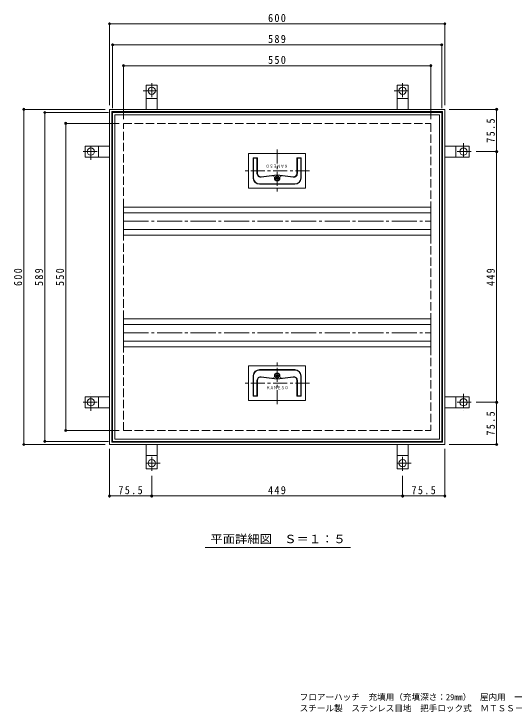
# Model space of a CAD drawing. Units: millimetres at full size, sheet at 1:5. Extents: x -915 to 924, y -680 to 611.
# Drawn here: x -915 to -20, y -680 to 570 of the extents above; entities that cross this region are included whole.
import ezdxf
from ezdxf.enums import TextEntityAlignment as Align

# ---------------------------------------------------------------- set-up
doc = ezdxf.new("R2010")
doc.units = ezdxf.units.MM
doc.header["$LTSCALE"] = 5
doc.header["$PDMODE"] = 32
doc.header["$PDSIZE"] = 4
for name, pattern in [('CHAIN1', [8, 5, -1, 1, -1]), ('CHAIN2', [12, 9, -1, 1, -1]), ('DASHED3', [4, 3, -1])]:
    doc.linetypes.add(name, pattern=pattern)
for name, color, linetype, lineweight in [('A-1_ピット', 2, 'Continuous', 9), ('A-2_蓋', 3, 'Continuous', 9), ('A-4_寸法', 7, 'Continuous', 9), ('F-F_F-Fﾚｲﾔ', 7, 'Continuous', 9)]:
    doc.layers.add(name, color=color, linetype=linetype, lineweight=lineweight)
doc.layers.add('A-F', color=2, linetype='Continuous')
doc.layers.add('F-5_F-5ﾚｲﾔ', color=7, linetype='Continuous')
doc.styles.add('ＭＳ ゴシック', font='')
doc.styles.get('ＭＳ ゴシック').set_extended_font_data('MS Gothic')

msp = doc.modelspace()

# ---------------------------------------------------------------- linework, layer by layer
at = {"layer": 'A-1_ピット'}
for p, q in [((-678.672, 442.367), (-658.673, 442.367)), ((-678.672, 398.867), (-678.672, 442.367)), ((-658.673, 398.867), (-658.673, 442.367)), ((-229.673, 442.367), (-209.673, 442.367)), ((-229.673, 398.867), (-229.673, 442.367)), ((-209.673, 398.867), (-209.673, 442.367)), ((-678.672, 418.367), (-658.673, 418.367)), ((-229.673, 418.367), (-209.673, 418.367)), ((-740.173, 394.867), (-148.173, 394.867)), ((-740.173, -197.133), (-740.173, 394.867)), ((-148.173, 394.867), (-148.173, -197.133)), ((-787.673, 313.367), (-787.673, 333.367)), ((-744.173, 333.367), (-787.673, 333.367)), ((-763.673, 313.367), (-763.673, 333.367)), ((-144.173, 333.367), (-100.673, 333.367)), ((-124.673, 333.367), (-124.673, 313.367)), ((-100.673, 333.367), (-100.673, 313.367)), ((-744.173, 313.367), (-787.673, 313.367)), ((-144.173, 313.367), (-100.673, 313.367)), ((-744.173, -115.633), (-787.673, -115.633)), ((-787.673, -135.633), (-787.673, -115.633)), ((-763.673, -135.633), (-763.673, -115.633)), ((-144.173, -115.633), (-100.673, -115.633)), ((-124.673, -115.633), (-124.673, -135.633)), ((-100.673, -115.633), (-100.673, -135.633)), ((-744.173, -135.633), (-787.673, -135.633)), ((-144.173, -135.633), (-100.673, -135.633)), ((-740.173, -197.133), (-148.173, -197.133)), ((-744.173, -201.133), (-144.173, -201.133)), ((-678.673, -201.133), (-678.673, -244.633)), ((-658.673, -201.133), (-658.673, -244.633)), ((-229.673, -201.133), (-229.673, -244.633)), ((-209.673, -201.133), (-209.673, -244.633)), ((-658.673, -220.633), (-678.673, -220.633)), ((-209.673, -220.633), (-229.673, -220.633)), ((-658.673, -244.633), (-678.673, -244.633)), ((-209.673, -244.633), (-229.673, -244.633))]:
    msp.add_line(p, q, dxfattribs=at)
at = {"layer": 'A-1_ピット', "linetype": 'CHAIN1'}
for p, q in [((-668.673, 420.867), (-668.673, 447.367)), ((-219.673, 420.867), (-219.673, 447.367)), ((-683.673, 432.367), (-653.673, 432.367)), ((-234.673, 432.367), (-204.673, 432.367)), ((-777.673, 308.367), (-777.673, 338.367)), ((-110.673, 338.367), (-110.673, 308.367)), ((-766.173, 323.367), (-792.673, 323.367)), ((-122.173, 323.367), (-95.673, 323.367)), ((-777.673, -140.633), (-777.673, -110.633)), ((-110.673, -110.633), (-110.673, -140.633)), ((-766.173, -125.633), (-792.673, -125.633)), ((-122.173, -125.633), (-95.673, -125.633)), ((-668.673, -223.133), (-668.673, -249.633)), ((-219.673, -223.133), (-219.673, -249.633)), ((-653.673, -234.633), (-683.673, -234.633)), ((-204.673, -234.633), (-234.673, -234.633))]:
    msp.add_line(p, q, dxfattribs=at)
at = {"layer": 'A-1_ピット', "linetype": 'DASHED3'}
msp.add_line((-719.173, -176.133), (-169.173, -176.133), dxfattribs=at)
at = {"layer": 'A-1_ピット'}
msp.add_lwpolyline([(-744.173, -201.133), (-744.173, 398.867), (-144.173, 398.867), (-144.173, -201.133)], dxfattribs=at)
at = {"layer": 'A-1_ピット', "linetype": 'DASHED3'}
msp.add_lwpolyline([(-719.173, -176.133), (-719.173, 373.867), (-169.173, 373.867), (-169.173, -176.133)], dxfattribs=at)
at = {"layer": 'A-1_ピット'}
for centre in [(-668.673, 432.367), (-219.673, 432.367), (-777.673, 323.367), (-110.673, 323.367), (-777.673, -125.633), (-110.673, -125.633), (-668.673, -234.633), (-219.673, -234.633)]:
    msp.add_circle(centre, 6.5, dxfattribs=at)
at = {"layer": 'A-2_蓋'}
for p, q in [((-738.673, 393.367), (-149.673, 393.367)), ((-738.673, -195.633), (-738.673, 393.367)), ((-734.673, 389.367), (-153.673, 389.367)), ((-734.673, -191.633), (-734.673, 389.367)), ((-153.673, 389.367), (-153.673, -191.633)), ((-149.673, 393.367), (-149.673, -195.633)), ((-495.173, 319.867), (-495.173, 257.867)), ((-495.173, 319.867), (-393.173, 319.867)), ((-393.173, 319.867), (-393.173, 257.867)), ((-486.973, 312.467), (-486.973, 275.867)), ((-486.273, 311.767), (-486.273, 275.867)), ((-408.773, 312.467), (-408.773, 284.178)), ((-401.373, 312.467), (-408.773, 312.467)), ((-408.073, 311.767), (-408.073, 284.178)), ((-402.073, 311.767), (-408.073, 311.767)), ((-402.073, 311.767), (-402.073, 275.867)), ((-401.373, 312.467), (-401.373, 275.867)), ((-472.816, 278.226), (-444.173, 281.867)), ((-472.728, 277.532), (-444.173, 281.161)), ((-449.173, 277.12), (-449.173, 275.867)), ((-445.829, 276.065), (-446.101, 275.977)), ((-445.629, 276.681), (-445.797, 276.912)), ((-444.496, 277.503), (-444.664, 277.735)), ((-415.529, 278.226), (-444.173, 281.867)), ((-415.617, 277.532), (-444.173, 281.161)), ((-443.849, 277.503), (-443.681, 277.735)), ((-442.716, 276.681), (-442.548, 276.912)), ((-442.516, 276.065), (-442.244, 275.977)), ((-439.173, 277.12), (-439.173, 275.867)), ((-475.973, 265.567), (-412.373, 265.567)), ((-475.973, 264.867), (-412.373, 264.867)), ((-445.396, 274.733), (-445.668, 274.645)), ((-444.873, 274.353), (-444.873, 274.067)), ((-443.473, 274.353), (-443.473, 274.067)), ((-442.949, 274.733), (-442.677, 274.645)), ((-495.173, 257.867), (-393.173, 257.867)), ((-719.173, 173.867), (-719.173, 223.867)), ((-719.173, 223.867), (-169.173, 223.867)), ((-719.173, 213.867), (-169.173, 213.867)), ((-169.173, 223.867), (-169.173, 173.867)), ((-719.173, 183.867), (-169.173, 183.867)), ((-719.173, 173.867), (-169.173, 173.867)), ((-719.173, 23.867), (-169.173, 23.867)), ((-719.173, -26.133), (-719.173, 23.867)), ((-719.173, 13.867), (-169.173, 13.867)), ((-169.173, 23.867), (-169.173, -26.133)), ((-719.173, -16.133), (-169.173, -16.133)), ((-719.173, -26.133), (-169.173, -26.133)), ((-495.173, -60.133), (-393.173, -60.133)), ((-495.173, -122.133), (-495.173, -60.133)), ((-393.173, -122.133), (-393.173, -60.133)), ((-475.973, -67.133), (-412.373, -67.133)), ((-475.973, -67.833), (-412.373, -67.833)), ((-486.973, -114.733), (-486.973, -78.133)), ((-486.273, -114.033), (-486.273, -78.133)), ((-472.816, -80.492), (-444.173, -84.133)), ((-472.728, -79.798), (-444.173, -83.427)), ((-449.173, -79.386), (-449.173, -78.133)), ((-445.829, -78.331), (-446.101, -78.243)), ((-445.629, -78.946), (-445.797, -79.178)), ((-445.396, -76.999), (-445.668, -76.911)), ((-444.873, -76.619), (-444.873, -76.333)), ((-444.496, -79.769), (-444.664, -80.001)), ((-415.617, -79.798), (-444.173, -83.427)), ((-415.529, -80.492), (-444.173, -84.133)), ((-443.849, -79.769), (-443.681, -80.001)), ((-443.473, -76.619), (-443.473, -76.333)), ((-442.949, -76.999), (-442.677, -76.911)), ((-442.716, -78.946), (-442.548, -79.178)), ((-442.516, -78.331), (-442.244, -78.243)), ((-439.173, -79.386), (-439.173, -78.133)), ((-408.773, -114.733), (-408.773, -86.444)), ((-408.073, -114.033), (-408.073, -86.444)), ((-402.073, -114.033), (-402.073, -78.133)), ((-401.373, -114.733), (-401.373, -78.133)), ((-495.173, -122.133), (-393.173, -122.133)), ((-401.373, -114.733), (-408.773, -114.733)), ((-402.073, -114.033), (-408.073, -114.033)), ((-738.673, -195.633), (-149.673, -195.633)), ((-734.673, -191.633), (-153.673, -191.633))]:
    msp.add_line(p, q, dxfattribs=at)
at = {"layer": 'A-2_蓋', "linetype": 'CHAIN1'}
for p, q in [((-444.173, 326.867), (-444.173, 250.867)), ((-386.173, 288.867), (-502.173, 288.867)), ((-444.173, -129.133), (-444.173, -53.133)), ((-386.173, -91.133), (-502.173, -91.133))]:
    msp.add_line(p, q, dxfattribs=at)
at = {"layer": 'A-2_蓋', "linetype": 'CHAIN2'}
for p, q in [((-719.173, 198.867), (-169.173, 198.867)), ((-719.173, -1.133), (-169.173, -1.133))]:
    msp.add_line(p, q, dxfattribs=at)
at = {"layer": 'A-2_蓋'}
for points in [[(-486.973, 312.467), (-479.573, 312.467), (-479.573, 284.178)], [(-486.273, 311.767), (-480.273, 311.767), (-480.273, 284.178)], [(-486.973, -114.733), (-479.573, -114.733), (-479.573, -86.444)], [(-486.273, -114.033), (-480.273, -114.033), (-480.273, -86.444)]]:
    msp.add_lwpolyline(points, dxfattribs=at)
for centre in [(-444.173, 275.867), (-444.173, -78.133)]:
    msp.add_circle(centre, 4, dxfattribs=at)
for centre, radius, start, end in [((-475.973, 275.867), 11, 184.00093, 270), ((-475.973, 275.867), 10.3, 182.13802, 269.99998), ((-473.573, 284.178), 6.7, 182.68507, 277.24451), ((-473.573, 284.178), 6, 180, 277.24451), ((-452.173, 277.12), 3, 0, 97.24451), ((-444.173, 275.867), 5, 180, 0), ((-445.884, 275.311), 0.7, 108, 198), ((-445.884, 275.311), 0.7, 198, 288), ((-445.231, 277.323), 0.7, 126, 216), ((-445.952, 276.445), 0.4, 288, 35.99998), ((-445.231, 277.323), 0.7, 36, 126), ((-444.173, 277.738), 0.4, 216, 323.99998), ((-443.115, 277.323), 0.7, 54, 144), ((-442.393, 276.445), 0.4, 144, 251.99998), ((-443.115, 277.323), 0.7, 324, 54), ((-442.461, 275.311), 0.7, 251.99998, 342), ((-442.461, 275.311), 0.7, 342, 72), ((-436.173, 277.12), 3, 82.75548, 180), ((-414.773, 284.178), 6.7, 262.75548, 359.99998), ((-414.773, 284.178), 6, 262.75548, 0), ((-412.373, 275.867), 11, 270, 0), ((-412.373, 275.867), 10.3, 269.99998, 359.99998), ((-445.273, 274.353), 0.4, 0, 107.99998), ((-444.173, 274.067), 0.7, 180, 270), ((-444.173, 274.067), 0.7, 270, 0), ((-443.073, 274.353), 0.4, 72, 179.99998), ((-475.973, -78.133), 11, 90, 175.99907), ((-475.973, -78.133), 10.3, 90.00002, 177.86198), ((-444.173, -78.133), 5, 0, 180), ((-412.373, -78.133), 11, 0, 90), ((-412.373, -78.133), 10.3, 0.00002, 90.00002), ((-473.573, -86.444), 6.7, 82.75549, 177.31493), ((-473.573, -86.444), 6, 82.75549, 180), ((-452.173, -79.386), 3, 262.75549, 0), ((-445.884, -77.577), 0.7, 162, 252), ((-445.884, -77.577), 0.7, 72, 162), ((-445.231, -79.589), 0.7, 144, 234), ((-445.952, -78.711), 0.4, 324.00002, 72), ((-445.231, -79.589), 0.7, 234, 324), ((-445.273, -76.619), 0.4, 252.00002, 0), ((-444.173, -76.333), 0.7, 90, 180), ((-444.173, -80.004), 0.4, 36.00002, 144), ((-444.173, -76.333), 0.7, 0, 90), ((-443.115, -79.589), 0.7, 216, 306), ((-443.073, -76.619), 0.4, 180.00002, 288), ((-442.393, -78.711), 0.4, 108.00002, 216), ((-443.115, -79.589), 0.7, 306, 36), ((-442.461, -77.577), 0.7, 18, 108.00002), ((-442.461, -77.577), 0.7, 288, 18), ((-436.173, -79.386), 3, 180, 277.24452), ((-414.773, -86.444), 6.7, 0.00002, 97.24452), ((-414.773, -86.444), 6, 0, 97.24452)]:
    msp.add_arc(centre, radius, start, end, dxfattribs=at)
at = {"layer": 'A-4_寸法'}
for p, q in [((-744.173, 406.367), (-744.173, 554.598)), ((-744.173, 552.098), (-144.173, 552.098)), ((-144.173, 406.367), (-144.173, 554.598)), ((-738.673, 400.867), (-738.673, 517.098)), ((-738.673, 514.598), (-149.673, 514.598)), ((-149.673, 400.867), (-149.673, 517.098)), ((-719.173, 381.367), (-719.173, 479.598)), ((-719.173, 477.098), (-169.173, 477.098)), ((-169.173, 381.367), (-169.173, 479.598)), ((-751.673, 398.867), (-899.904, 398.868)), ((-897.404, 398.868), (-897.407, -201.132)), ((-746.172, 393.367), (-862.404, 393.368)), ((-859.904, 393.368), (-859.907, -195.632)), ((-136.673, 398.867), (-49.044, 398.867)), ((-51.544, 323.367), (-51.544, 398.867)), ((-726.673, 373.867), (-824.904, 373.868)), ((-822.404, 373.868), (-822.406, -176.132)), ((-88.173, 323.367), (-49.044, 323.367)), ((-51.544, -125.633), (-51.544, 323.367)), ((-88.173, -125.633), (-49.044, -125.633)), ((-51.544, -201.133), (-51.544, -125.633)), ((-726.675, -176.133), (-824.906, -176.132)), ((-746.175, -195.633), (-862.407, -195.632)), ((-751.676, -201.133), (-899.907, -201.132)), ((-744.173, -208.633), (-744.173, -295.888)), ((-144.173, -208.633), (-144.173, -295.888)), ((-136.673, -201.133), (-49.044, -201.133)), ((-668.673, -257.133), (-668.673, -295.888)), ((-219.673, -257.133), (-219.673, -295.888)), ((-744.173, -293.388), (-668.673, -293.388)), ((-668.673, -293.388), (-219.673, -293.388)), ((-219.673, -293.388), (-144.173, -293.388)), ((-573.15, -385.743), (-312.814, -385.743))]:
    msp.add_line(p, q, dxfattribs=at)
for p in [(-744.173, 552.098), (-144.173, 552.098), (-738.673, 514.598), (-149.673, 514.598), (-719.173, 477.098), (-169.173, 477.098), (-897.404, 398.868), (-51.544, 398.867), (-859.904, 393.368), (-822.404, 373.868), (-51.544, 323.367), (-51.544, -125.633), (-822.406, -176.132), (-897.407, -201.132), (-859.907, -195.632), (-51.544, -201.133), (-744.173, -293.388), (-668.673, -293.388), (-219.673, -293.388), (-144.173, -293.388)]:
    msp.add_point(p, dxfattribs=at)

# ---------------------------------------------------------------- texts
at = {"layer": 'A-4_寸法', "color": 2, "style": 'ＭＳ ゴシック', "width": 1.1}
msp.add_text('平面詳細図\u3000Ｓ＝１：５', height=14.66, dxfattribs=at).set_placement((-563.51, -382.256), align=Align.BOTTOM_LEFT)
at = {"layer": 'A-4_寸法', "color": 2, "char_height": 14.66, "attachment_point": 7, "style": 'ＭＳ ゴシック'}
for s, insert in [('\\T1.27;\\W0.9;600', (-460.423, 555.098)), ('\\T1.27;\\W0.9;589', (-460.423, 517.598)), ('\\T1.27;\\W0.9;550', (-460.423, 480.098)), ('\\T1.28;\\W0.9;75.5', (-728.298, -290.388)), ('\\T1.27;\\W0.9;449', (-460.423, -290.388)), ('\\T1.28;\\W0.9;75.5', (-203.798, -290.388))]:
    msp.add_mtext(s, dxfattribs=dict(at, insert=insert))
at = {"layer": 'A-4_寸法', "color": 2, "char_height": 14.66, "attachment_point": 7, "rotation": 90, "style": 'ＭＳ ゴシック'}
for s, insert in [('\\T1.28;\\W0.9;75.5', (-54.544, 339.242)), ('\\T1.27;\\W0.9;600', (-900.405, 82.618)), ('\\T1.27;\\W0.9;589', (-862.905, 82.618)), ('\\T1.27;\\W0.9;550', (-825.405, 82.618)), ('\\T1.27;\\W0.9;449', (-54.544, 82.617)), ('\\T1.28;\\W0.9;75.5', (-54.544, -185.258))]:
    msp.add_mtext(s, dxfattribs=dict(at, insert=insert))
at = {"layer": 'A-F', "style": 'ＭＳ ゴシック', "width": 0.85}
msp.add_text('ＫＡＮＥＳＯ', height=5.499, rotation=180, dxfattribs=at).set_placement((-424.923, 301.617), align=Align.BOTTOM_LEFT)
msp.add_text('ＫＡＮＥＳＯ', height=5.499, dxfattribs=at).set_placement((-463.423, -103.883), align=Align.BOTTOM_LEFT)
at = {"layer": 'F-5_F-5ﾚｲﾔ', "style": 'ＭＳ ゴシック'}
msp.add_text('フロアーハッチ\u3000充填用（充填深さ：29mm）\u3000屋内用\u3000一般形', height=11, dxfattribs=at).set_placement((-403.973, -662.327), align=Align.BOTTOM_LEFT)
at = {"layer": 'F-F_F-Fﾚｲﾔ', "style": 'ＭＳ ゴシック'}
msp.add_text('スチール製\u3000ステンレス目地\u3000把手ロック式\u3000ＭＴＳＳ－Ｍ－６００', height=11, dxfattribs=at).set_placement((-403.973, -682.327), align=Align.BOTTOM_LEFT)

doc.saveas('drawing.dxf')
